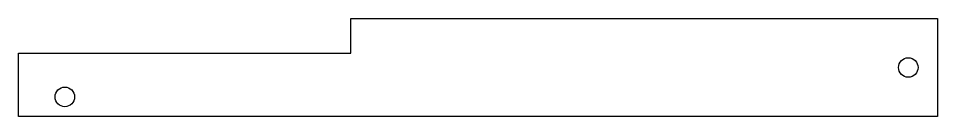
# Model space of a CAD drawing. Header units: millimetres. Extents: x -300 to -206, y -9.6 to 0.4.
import ezdxf

# ---------------------------------------------------------------- set-up
doc = ezdxf.new("R2010")
doc.units = ezdxf.units.MM
doc.layers.get('0').update_dxf_attribs({"linetype": 'CONTINUOUS'})

msp = doc.modelspace()

# ---------------------------------------------------------------- linework, layer by layer
msp.add_lwpolyline([(-300, -3.173), (-266, -3.173), (-266, 0.382), (-206, 0.382), (-206, -9.618), (-300, -9.618)], close=True)
for centre in [(-209, -4.618), (-295.25, -7.618)]:
    msp.add_circle(centre, 1)

doc.saveas('drawing.dxf')
